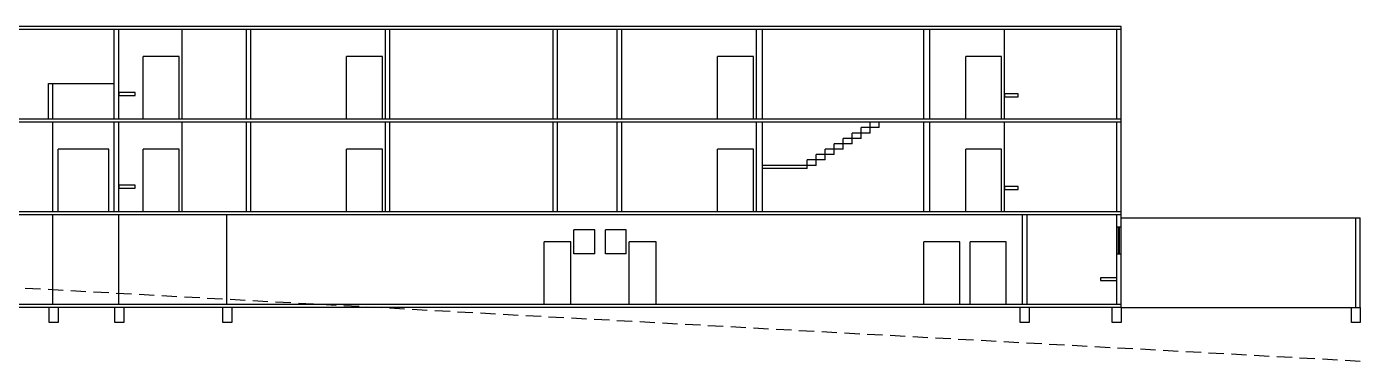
# Model space of a CAD drawing. Header units: centimetres. Extents: x 0 to 1084401, y -139216 to 99734.
# Drawn here: x 1079523 to 1083982, y 12604 to 13724 of the extents above; entities that cross this region are included whole.
import ezdxf

# ---------------------------------------------------------------- set-up
doc = ezdxf.new("R2010")
doc.units = ezdxf.units.CM
doc.header["$LTSCALE"] = 4
doc.linetypes.add('HIDDENX2', pattern=[19.05, 12.7, -6.35])
for name, color, linetype in [('0.1', 1, 'Continuous'), ('0.2', 2, 'Continuous'), ('0.4', 4, 'Continuous'), ('0.6', 6, 'Continuous')]:
    doc.layers.add(name, color=color, linetype=linetype)

msp = doc.modelspace()

# ---------------------------------------------------------------- linework, layer by layer
at = {"layer": '0.1'}
for p, q in [((1082662.618, 13414.462), (1082662.618, 13624.462)), ((1082782.618, 13624.462), (1082662.618, 13624.462)), ((1082782.618, 13414.462), (1082782.618, 13624.462)), ((1082662.618, 13104.462), (1082662.618, 13314.462)), ((1082782.618, 13314.462), (1082662.618, 13314.462)), ((1082782.618, 13104.462), (1082782.618, 13314.462)), ((1079610.618, 12794.462), (1079610.618, 13094.462)), ((1079830.618, 12794.462), (1079830.618, 13094.462)), ((1083167.618, 12964.462), (1083167.618, 13054.462)), ((1083182.618, 12964.462), (1083182.618, 13054.462))]:
    msp.add_line(p, q, dxfattribs=at)
at = {"layer": '0.2'}
for p, q in [((1082792.618, 13414.462), (1082792.618, 13714.462)), ((1079912.618, 13414.462), (1079912.618, 13624.462)), ((1080032.618, 13624.462), (1079912.618, 13624.462)), ((1080032.618, 13414.462), (1080032.618, 13624.462)), ((1080592.618, 13414.462), (1080592.618, 13624.462)), ((1080712.618, 13624.462), (1080592.618, 13624.462)), ((1080712.618, 13414.462), (1080712.618, 13624.462)), ((1081832.618, 13414.462), (1081832.618, 13624.462)), ((1081952.618, 13624.462), (1081832.618, 13624.462)), ((1081952.618, 13414.462), (1081952.618, 13624.462)), ((1079610.618, 13534.462), (1079815.618, 13534.462)), ((1082792.618, 13104.462), (1082792.618, 13404.462)), ((1079628.118, 13104.462), (1079628.118, 13314.462)), ((1079798.118, 13314.462), (1079628.118, 13314.462)), ((1079798.118, 13104.462), (1079798.118, 13314.462)), ((1079912.618, 13104.462), (1079912.618, 13314.462)), ((1080032.618, 13314.462), (1079912.618, 13314.462)), ((1080032.618, 13104.462), (1080032.618, 13314.462)), ((1080592.618, 13104.462), (1080592.618, 13314.462)), ((1080712.618, 13314.462), (1080592.618, 13314.462)), ((1080712.618, 13104.462), (1080712.618, 13314.462)), ((1081832.618, 13104.462), (1081832.618, 13314.462)), ((1081952.618, 13314.462), (1081832.618, 13314.462)), ((1081952.618, 13104.462), (1081952.618, 13314.462)), ((1080192.618, 12794.462), (1080192.618, 13094.462)), ((1083182.618, 13084.462), (1083966.853, 13084.462)), ((1081352.618, 12964.462), (1081352.618, 13044.462)), ((1081422.618, 13044.462), (1081352.618, 13044.462)), ((1081422.618, 12964.462), (1081422.618, 13044.462)), ((1081457.618, 12964.462), (1081457.618, 13044.462)), ((1081527.618, 13044.462), (1081457.618, 13044.462)), ((1081527.618, 12964.462), (1081527.618, 13044.462)), ((1083173.618, 12964.462), (1083173.618, 13054.462)), ((1083176.618, 12964.462), (1083176.618, 13054.462)), ((1081252.618, 12794.462), (1081252.618, 13004.462)), ((1081342.618, 13004.462), (1081252.618, 13004.462)), ((1081342.618, 12794.462), (1081342.618, 13004.462)), ((1081537.618, 12794.462), (1081537.618, 13004.462)), ((1081627.618, 13004.462), (1081537.618, 13004.462)), ((1081627.618, 12794.462), (1081627.618, 13004.462)), ((1082522.618, 12794.462), (1082522.618, 13004.462)), ((1082642.618, 13004.462), (1082522.618, 13004.462)), ((1082642.618, 12794.462), (1082642.618, 13004.462)), ((1082677.618, 12794.462), (1082677.618, 13004.462)), ((1082797.618, 13004.462), (1082677.618, 13004.462)), ((1082797.618, 12794.462), (1082797.618, 13004.462)), ((1081422.618, 12964.462), (1081352.618, 12964.462)), ((1081527.618, 12964.462), (1081457.618, 12964.462))]:
    msp.add_line(p, q, dxfattribs=at)
for points in [[(1079830.618, 13494.462), (1079885.618, 13494.462), (1079885.618, 13504.462), (1079830.618, 13504.462)], [(1082792.618, 13489.462), (1082837.618, 13489.462), (1082837.618, 13499.462), (1082792.618, 13499.462)], [(1079830.618, 13184.462), (1079885.618, 13184.462), (1079885.618, 13194.462), (1079830.618, 13194.462)], [(1082792.618, 13179.462), (1082837.618, 13179.462), (1082837.618, 13189.462), (1082792.618, 13189.462)], [(1083112.618, 12874.462), (1083167.618, 12874.462), (1083167.618, 12884.462), (1083112.618, 12884.462)]]:
    msp.add_lwpolyline(points, close=True, dxfattribs=at)
at = {"layer": '0.4'}
msp.add_line((1079610.618, 13104.462), (1079610.618, 13404.462), dxfattribs=at)
at = {"layer": '0.4', "linetype": 'HIDDENX2'}
msp.add_line((1083981.853, 12604.462), (1071178.508, 13304.462), dxfattribs=at)
at = {"layer": '0.6'}
for p, q in [((1083182.618, 13724.462), (1072721.385, 13724.462)), ((1083182.618, 13714.462), (1072721.385, 13714.462)), ((1079815.618, 13414.462), (1079815.618, 13714.462)), ((1079830.618, 13414.462), (1079830.618, 13714.462)), ((1080042.618, 13414.462), (1080042.618, 13714.462)), ((1080257.618, 13414.462), (1080257.618, 13714.462)), ((1080272.618, 13414.462), (1080272.618, 13714.462)), ((1080722.618, 13414.462), (1080722.618, 13714.462)), ((1080737.618, 13414.462), (1080737.618, 13714.462)), ((1081282.618, 13414.462), (1081282.618, 13714.462)), ((1081297.618, 13414.462), (1081297.618, 13714.462)), ((1081497.618, 13414.462), (1081497.618, 13714.462)), ((1081512.618, 13414.462), (1081512.618, 13714.462)), ((1081962.618, 13414.462), (1081962.618, 13714.462)), ((1081982.618, 13414.462), (1081982.618, 13714.462)), ((1082522.618, 13414.462), (1082522.618, 13714.462)), ((1082542.618, 13414.462), (1082542.618, 13714.462)), ((1083167.618, 13414.462), (1083167.618, 13714.462)), ((1083182.618, 13414.462), (1083182.618, 13724.462)), ((1079595.618, 13414.462), (1079595.618, 13534.462)), ((1079595.618, 13534.462), (1079610.618, 13534.462)), ((1079610.618, 13414.462), (1079610.618, 13534.462)), ((1083182.618, 13414.462), (1078350.618, 13414.462)), ((1083182.618, 13404.462), (1078350.618, 13404.462)), ((1079815.618, 13104.462), (1079815.618, 13404.462)), ((1079830.618, 13104.462), (1079830.618, 13404.462)), ((1080042.618, 13104.462), (1080042.618, 13404.462)), ((1080257.618, 13104.462), (1080257.618, 13404.462)), ((1080272.618, 13104.462), (1080272.618, 13404.462)), ((1080722.618, 13104.462), (1080722.618, 13404.462)), ((1080737.618, 13104.462), (1080737.618, 13404.462)), ((1081282.618, 13104.462), (1081282.618, 13404.462)), ((1081297.618, 13104.462), (1081297.618, 13404.462)), ((1081497.618, 13104.462), (1081497.618, 13404.462)), ((1081512.618, 13104.462), (1081512.618, 13404.462)), ((1081962.618, 13104.462), (1081962.618, 13404.462)), ((1081982.618, 13104.462), (1081982.618, 13404.462)), ((1082312.618, 13350.462), (1082312.618, 13386.462)), ((1082342.618, 13386.462), (1082312.618, 13386.462)), ((1082342.618, 13368.462), (1082342.618, 13404.462)), ((1082372.618, 13404.462), (1082342.618, 13404.462)), ((1082372.618, 13386.462), (1082342.618, 13386.462)), ((1082372.618, 13386.462), (1082372.618, 13404.462)), ((1082522.618, 13104.462), (1082522.618, 13404.462)), ((1082542.618, 13104.462), (1082542.618, 13404.462)), ((1083167.618, 13104.462), (1083167.618, 13404.462)), ((1083182.618, 13104.462), (1083182.618, 13414.462)), ((1082252.618, 13314.263), (1082252.618, 13350.263)), ((1082282.618, 13350.263), (1082252.618, 13350.263)), ((1082282.618, 13332.263), (1082282.618, 13368.462)), ((1082312.618, 13368.462), (1082282.618, 13368.462)), ((1082312.618, 13350.462), (1082282.618, 13350.462)), ((1082342.618, 13368.462), (1082312.618, 13368.462)), ((1082162.618, 13260.263), (1082162.618, 13296.263)), ((1082192.618, 13296.263), (1082162.618, 13296.263)), ((1082192.618, 13278.263), (1082192.618, 13314.263)), ((1082222.618, 13314.263), (1082192.618, 13314.263)), ((1082222.618, 13296.263), (1082192.618, 13296.263)), ((1082222.618, 13296.263), (1082222.618, 13332.263)), ((1082252.618, 13332.263), (1082222.618, 13332.263)), ((1082252.618, 13314.263), (1082222.618, 13314.263)), ((1082282.618, 13332.263), (1082252.618, 13332.263)), ((1082132.618, 13260.263), (1081982.618, 13260.263)), ((1082132.618, 13250.263), (1081982.618, 13250.263)), ((1082162.618, 13278.263), (1082132.618, 13278.263)), ((1082132.618, 13250.263), (1082132.618, 13278.263)), ((1082132.618, 13250.263), (1082132.618, 13260.263)), ((1082162.618, 13260.263), (1082132.618, 13260.263)), ((1082192.618, 13278.263), (1082162.618, 13278.263)), ((1083182.618, 13104.462), (1079403.321, 13104.462)), ((1083182.618, 13094.462), (1079403.321, 13094.462)), ((1082852.618, 12794.462), (1082852.618, 13094.462)), ((1082867.618, 12794.462), (1082867.618, 13094.462)), ((1083167.618, 13054.462), (1083167.618, 13094.462)), ((1083182.618, 13054.462), (1083182.618, 13104.462)), ((1083966.853, 12784.462), (1083966.853, 13084.462)), ((1083966.853, 13084.462), (1083981.853, 13084.462)), ((1083981.853, 12784.462), (1083981.853, 13084.462)), ((1083167.618, 13054.462), (1083182.618, 13054.462)), ((1083167.618, 12794.462), (1083167.618, 12964.462)), ((1083167.618, 12964.462), (1083182.618, 12964.462)), ((1083182.618, 12784.462), (1083182.618, 12964.462)), ((1083182.618, 12794.462), (1079403.321, 12794.462)), ((1083182.618, 12784.462), (1079433.321, 12784.462)), ((1079598.508, 12734.462), (1079598.508, 12784.462)), ((1079628.508, 12784.462), (1079628.508, 12734.462)), ((1079817.274, 12734.462), (1079817.274, 12784.462)), ((1079847.274, 12784.462), (1079847.274, 12734.462)), ((1080178.643, 12734.462), (1080178.643, 12784.462)), ((1080208.643, 12784.462), (1080208.643, 12734.462)), ((1082844.681, 12734.462), (1082844.681, 12784.462)), ((1082874.681, 12784.462), (1082874.681, 12734.462)), ((1083152.618, 12734.462), (1083152.618, 12784.462)), ((1083182.618, 12784.462), (1083981.853, 12784.462)), ((1083182.618, 12784.462), (1083182.618, 12734.462)), ((1083951.853, 12734.462), (1083951.853, 12784.462)), ((1083981.853, 12784.462), (1083981.853, 12734.462)), ((1079628.508, 12734.462), (1079598.508, 12734.462)), ((1079847.274, 12734.462), (1079817.274, 12734.462)), ((1080208.643, 12734.462), (1080178.643, 12734.462)), ((1082874.681, 12734.462), (1082844.681, 12734.462)), ((1083182.618, 12734.462), (1083152.618, 12734.462)), ((1083981.853, 12734.462), (1083951.853, 12734.462))]:
    msp.add_line(p, q, dxfattribs=at)

doc.saveas('drawing.dxf')
